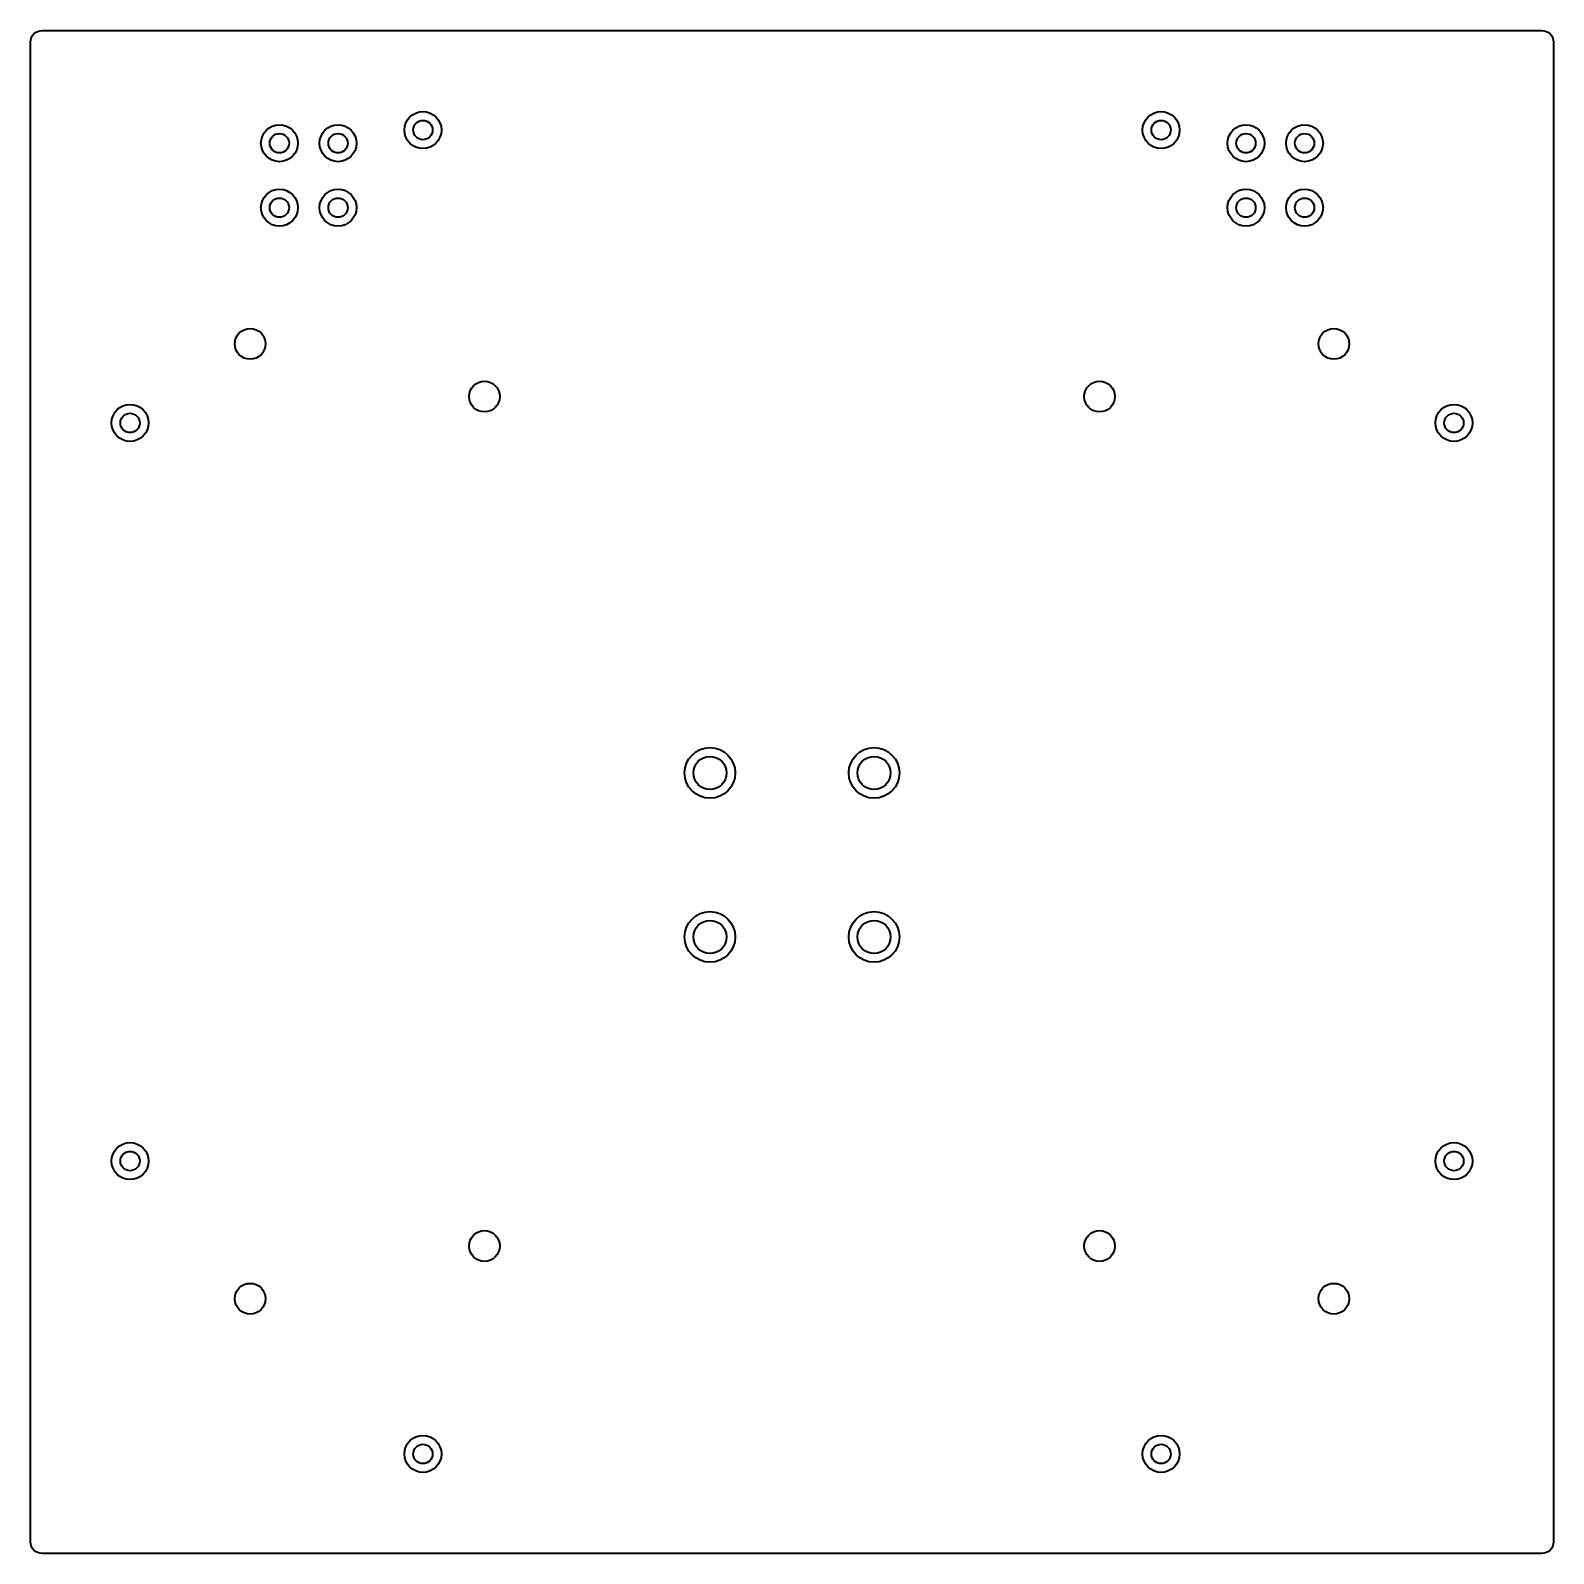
# Model space of a CAD drawing. Header units: millimetres. Extents: x 0 to 520, y 0 to 520.
import ezdxf

# ---------------------------------------------------------------- set-up
doc = ezdxf.new("R2010")
doc.units = ezdxf.units.MM
doc.layers.add('SIMUMAK Visible (ISO)', color=7, linetype='Continuous', lineweight=35)

# ---------------------------------------------------------------- blocks, each defined once
blk = doc.blocks.new('2DOF-150-17-PSUP-03_Sheet_2_VIEW3')
at = {"layer": 'SIMUMAK Visible (ISO)'}
for p, q in [((-256, 260), (256, 260)), ((-260, -256), (-260, 256)), ((260, 256), (260, -256)), ((256, -260), (-256, -260))]:
    blk.add_line(p, q, dxfattribs=at)
for centre, radius in [((-126, 226), 6.3), ((-126, 226), 3.3), ((126, 226), 6.3), ((126, 226), 3.3), ((-175, 221.5), 6.3), ((-175, 221.5), 3.3), ((-155, 221.5), 6.3), ((-155, 221.5), 3.3), ((155, 221.5), 6.3), ((155, 221.5), 3.3), ((175, 221.5), 6.3), ((175, 221.5), 3.3), ((-175, 199.5), 6.3), ((-175, 199.5), 3.3), ((-155, 199.5), 6.3), ((-155, 199.5), 3.3), ((155, 199.5), 6.3), ((155, 199.5), 3.3), ((175, 199.5), 6.3), ((175, 199.5), 3.3), ((-185, 153), 5.25), ((185, 153), 5.25), ((-105, 135), 5.25), ((105, 135), 5.25), ((-226, 126), 6.3), ((226, 126), 6.3), ((-226, 126), 3.3), ((226, 126), 3.3), ((-28, 6.5), 8.65), ((-28, 6.5), 5.65), ((28, 6.5), 8.65), ((28, 6.5), 5.65), ((-28, -49.5), 8.65), ((28, -49.5), 8.65), ((-28, -49.5), 5.65), ((28, -49.5), 5.65), ((-226, -126), 6.3), ((-226, -126), 3.3), ((226, -126), 6.3), ((226, -126), 3.3), ((-105, -155), 5.25), ((105, -155), 5.25), ((-185, -173), 5.25), ((185, -173), 5.25), ((-126, -226), 6.3), ((-126, -226), 3.3), ((126, -226), 6.3), ((126, -226), 3.3)]:
    blk.add_circle(centre, radius, dxfattribs=at)
at = {"layer": 'SIMUMAK Visible (ISO)', "extrusion": (0, 0, -1)}
for centre, start, end in [((256, 256), 0, 90), ((-256, 256), 90, 180), ((256, -256), 270, 0), ((-256, -256), 180, 270)]:
    blk.add_arc(centre, 4, start, end, dxfattribs=at)

msp = doc.modelspace()

# ---------------------------------------------------------------- block references
msp.add_blockref('2DOF-150-17-PSUP-03_Sheet_2_VIEW3', (260, 260))

doc.saveas('drawing.dxf')
